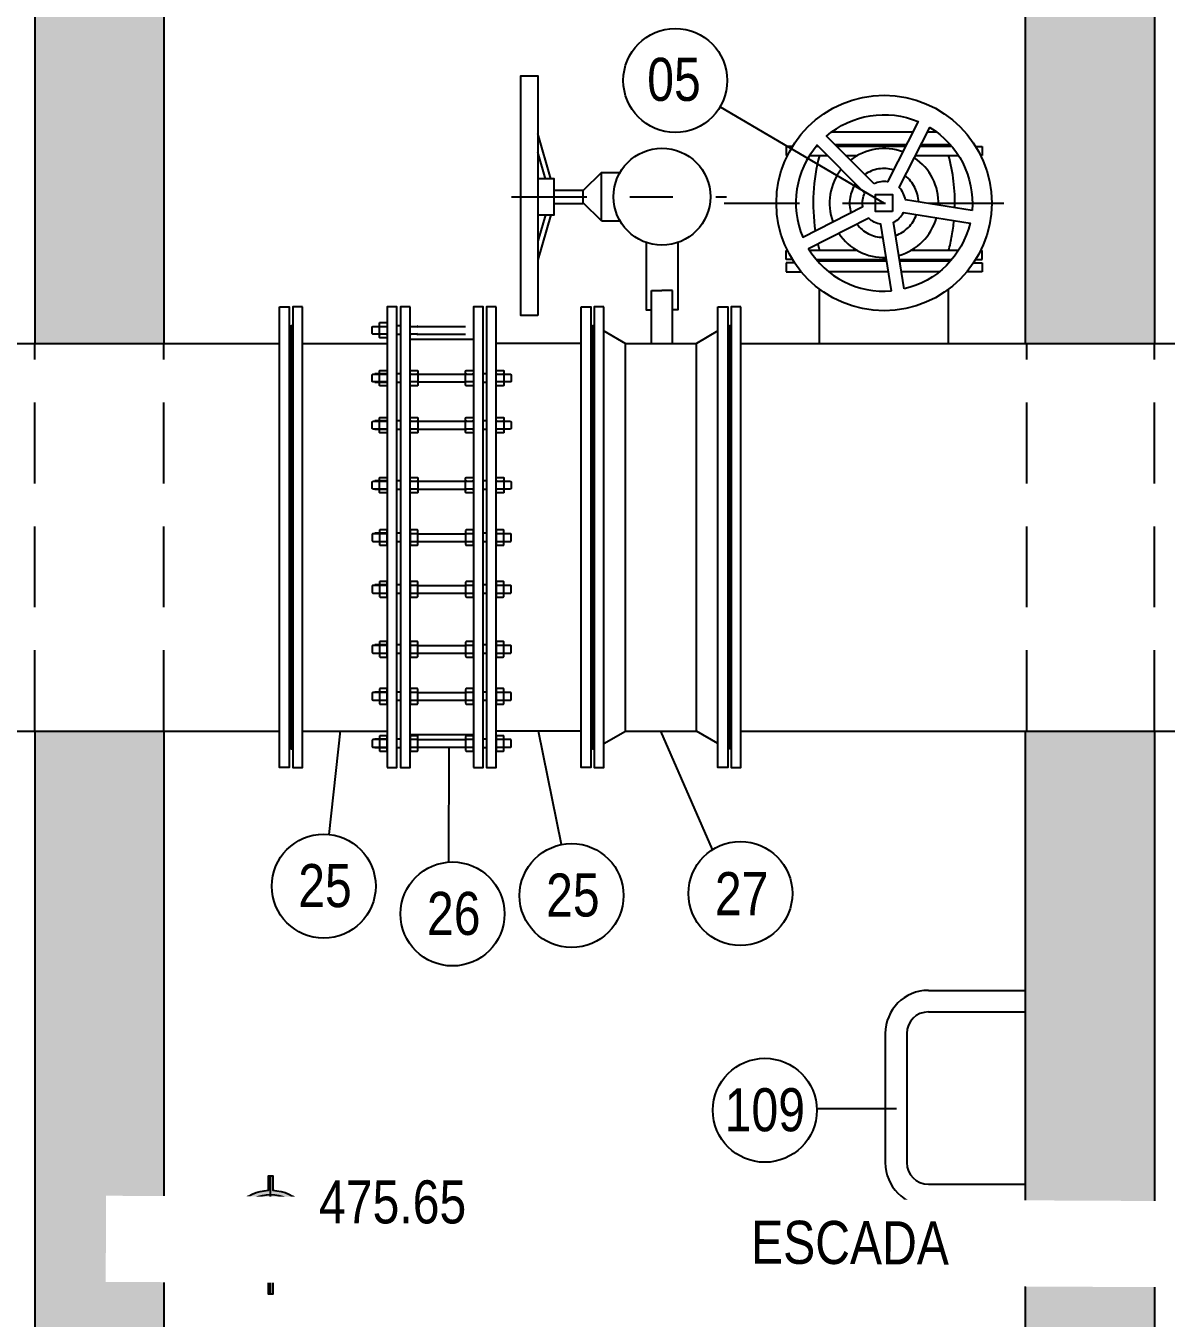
# Model space of a CAD drawing. Header units: feet. Extents: x 0 to 285190, y 0 to 9111369.
# Drawn here: x 285112.217 to 285114.865, y 9111361.401 to 9111364.402 of the extents above; entities that cross this region are included whole.
import ezdxf
from ezdxf.enums import TextEntityAlignment as Align

# ---------------------------------------------------------------- set-up
doc = ezdxf.new("R2010")
doc.units = ezdxf.units.FT
doc.header["$MEASUREMENT"] = 0
doc.linetypes.add('DASHDOT', pattern=[1, 0.5, -0.25, 0, -0.25])
doc.linetypes.add('HIDDEN', pattern=[0.375, 0.25, -0.125])
doc.layers.get('0').update_dxf_attribs({"linetype": 'CONTINUOUS'})
doc.layers.get('DEFPOINTS').update_dxf_attribs({"linetype": 'CONTINUOUS'})
for name, color, linetype in [('01', 1, 'CONTINUOUS'), ('02', 7, 'CONTINUOUS'), ('A-NIVEIS', 1, 'CONTINUOUS'), ('A-TEXTO', 2, 'CONTINUOUS'), ('EIXO', 1, 'DASHDOT'), ('FLANGES', 7, 'CONTINUOUS'), ('H-SA-CONTORNO', 2, 'CONTINUOUS'), ('H-SA-DIM', 1, 'CONTINUOUS'), ('H-SA-ESTRUTURA (CORTE)', 5, 'CONTINUOUS'), ('H-SA-HTC CONCRETO', 253, 'CONTINUOUS'), ('H-SA-TEXTO', 2, 'CONTINUOUS'), ('INDIC', 2, 'CONTINUOUS'), ('Top View-Ferro Fundido - JGS - K7(Esgoto)', 7, 'CONTINUOUS')]:
    doc.layers.add(name, color=color, linetype=linetype)
doc.styles.add('EGC_Arial_2.0mm', font='arial.ttf', dxfattribs={"width": 0.8, "height": 2})
doc.styles.get("Standard").update_dxf_attribs({"font": 'arial.ttf'})
doc.dimstyles.new('Copy of EGC_2.0mm', dxfattribs={"dimtxt": 0.1, "dimasz": 0.04, "dimexe": 0.04, "dimexo": 0.04, "dimgap": 0.04, "dimtad": 1, "dimzin": 1, "dimdsep": 46, "dimtxsty": 'Standard', "dimblk": 'ARCHTICK', "dimcen": 0, "dimclrd": 1, "dimclre": 1, "dimclrt": 2, "dimazin": 0, "dimtfac": 1, "dimtix": 1, "dimtmove": 1, "dimatfit": 3, "dimldrblk": 'NONE', "dimfxl": 0.002, "dimtolj": 1, "dimtzin": 0, "dimlwd": -1, "dimarcsym": 0})

# ---------------------------------------------------------------- blocks, each defined once
blk = doc.blocks.new('_ArchTick')
at = {"color": 0, "linetype": 'ByBlock', "const_width": 0.15}
blk.add_lwpolyline([(-0.5, -0.5), (0.5, 0.5)], dxfattribs=at)
blk = doc.blocks.new('*D1199')
at = {"layer": 'DEFPOINTS', "color": 0, "transparency": 16777216}
for p in [(285114.5393, 9111365.7643), (285115.9853, 9111365.7643), (285115.3507, 9111363.2143)]:
    blk.add_point(p, dxfattribs=at)
at = {"layer": 'H-SA-DIM', "color": 1, "lineweight": -2, "transparency": 16777216}
for p, q in [((285114.5793, 9111365.7643), (285116.0253, 9111365.7643)), ((285115.3907, 9111363.2143), (285116.0253, 9111363.2143))]:
    blk.add_line(p, q, dxfattribs=at)
at = {"layer": 'H-SA-DIM', "color": 1, "transparency": 16777216}
blk.add_line((285115.9853, 9111363.2143), (285115.9853, 9111365.7643), dxfattribs=at)
at = {"layer": 'H-SA-DIM', "color": 1, "transparency": 16777216, "xscale": 0.04, "yscale": 0.04, "zscale": 0.04}
for p, rotation in [((285115.9853, 9111365.7643), 90), ((285115.9853, 9111363.2143), 270)]:
    blk.add_blockref('_ArchTick', p, dxfattribs=dict(at, rotation=rotation))
at = {"layer": 'H-SA-DIM', "color": 2, "transparency": 16777216, "insert": (285115.8942, 9111364.4893), "char_height": 0.1, "attachment_point": 5, "rotation": 90}
blk.add_mtext('\\A1;2.55', dxfattribs=at)
blk = doc.blocks.new('_None')
blk = doc.blocks.new('*D1201')
at = {"layer": 'DEFPOINTS', "color": 0, "transparency": 16777216}
for p in [(285114.5377, 9111367.5141), (285116.2945, 9111367.5141), (285114.5377, 9111358.8142)]:
    blk.add_point(p, dxfattribs=at)
at = {"layer": 'H-SA-DIM', "color": 1, "lineweight": -2, "transparency": 16777216}
for p, q in [((285114.5777, 9111367.5141), (285116.3345, 9111367.5141)), ((285114.5777, 9111358.8142), (285116.3345, 9111358.8142))]:
    blk.add_line(p, q, dxfattribs=at)
at = {"layer": 'H-SA-DIM', "color": 1, "transparency": 16777216}
blk.add_line((285116.2945, 9111358.8142), (285116.2945, 9111367.5141), dxfattribs=at)
at = {"layer": 'H-SA-DIM', "color": 1, "transparency": 16777216, "xscale": 0.04, "yscale": 0.04, "zscale": 0.04}
for p, rotation in [((285116.2945, 9111367.5141), 90), ((285116.2945, 9111358.8142), 270)]:
    blk.add_blockref('_ArchTick', p, dxfattribs=dict(at, rotation=rotation))
at = {"layer": 'H-SA-DIM', "color": 2, "transparency": 16777216, "insert": (285116.2033, 9111362.7304), "char_height": 0.1, "attachment_point": 5, "rotation": 90}
blk.add_mtext('\\A1;8.70', dxfattribs=at)
blk = doc.blocks.new('*U1275')
at = {"true_color": 0xffffff}
h = blk.add_hatch(color=7, dxfattribs=at)
h.dxf.hatch_style = 1
edge = h.paths.add_edge_path()
edge.add_arc((0, 0), 2.075, 92.76231, 177.23769, ccw=False)
edge.add_line((-0.1, 2.073), (-0.1, 2.75))
edge.add_line((-0.1, 2.75), (0.1, 2.75))
edge.add_line((0.1, 2.75), (0.1, 2.073))
edge.add_arc((0, 0), 2.075, 2.76231, 87.23769, ccw=False)
edge.add_line((2.073, 0.1), (9.088, 0.1))
edge.add_line((9.088, 0.1), (9.088, -0.1))
edge.add_line((9.088, -0.1), (2.073, -0.1))
edge.add_arc((0, 0), 2.075, 272.76231, 357.23769, ccw=False)
edge.add_line((0.1, -2.073), (0.1, -2.75))
edge.add_line((0.1, -2.75), (-0.1, -2.75))
edge.add_line((-0.1, -2.75), (-0.1, -2.073))
edge.add_arc((0, 0), 2.075, 182.76231, 267.23769, ccw=False)
edge.add_line((-2.073, -0.1), (-2.75, -0.1))
edge.add_line((-2.75, -0.1), (-2.75, 0.1))
edge.add_line((-2.75, 0.1), (-2.073, 0.1))
for p, q in [((0, -2.75), (0, 2.75)), ((9.088, 0), (-2.75, 0))]:
    blk.add_line(p, q)
at = {"color": 7, "true_color": 0xffffff}
blk.add_lwpolyline([(-2.073, 0.1, -0.386246), (-0.1, 2.073), (-0.1, 2.75), (0.1, 2.75), (0.1, 2.073, -0.386246), (2.073, 0.1), (9.088, 0.1), (9.088, -0.1), (2.073, -0.1, -0.386246), (0.1, -2.073), (0.1, -2.75), (-0.1, -2.75), (-0.1, -2.073, -0.386246), (-2.073, -0.1), (-2.75, -0.1), (-2.75, 0.1)], format="xyb", close=True, dxfattribs=at)
blk.add_circle((0, 0), 1.875)
for points in [[(0, 1.875), (0, 0), (0.583, 1.782), (0.595, 0)], [(0.583, 1.782), (0.595, 0), (1.097, 1.521), (1.096, 0)], [(1.097, 1.521), (1.096, 0), (1.533, 1.079), (1.571, 0)], [(1.533, 1.079), (1.571, 0), (1.786, 0.571), (0, 0)], [(-1.786, -0.571), (0, 0), (-1.796, -0.539), (-1.875, 0)], [(-1.533, -1.079), (-1.571, 0), (-1.786, -0.571), (0, 0)], [(-1.097, -1.521), (-1.096, 0), (-1.533, -1.079), (-1.571, 0)], [(-0.583, -1.782), (-0.595, 0), (-1.097, -1.521), (-1.096, 0)], [(0, -1.875), (0, 0), (-0.583, -1.782), (-0.595, 0)], [(1.786, 0.571), (0, 0), (1.796, 0.539), (1.875, 0)]]:
    blk.add_solid(points)
at = {"layer": 'A-TEXTO', "color": 2, "style": 'EGC_Arial_2.0mm', "width": 0.8}
blk.add_attdef('000.00', text='', height=2, dxfattribs=at).set_placement((9.088, 0.534), align=Align.RIGHT)

msp = doc.modelspace()

# ---------------------------------------------------------------- hatches: boundary and pattern name
at = {"layer": 'H-SA-HTC CONCRETO'}
h = msp.add_hatch(color=256, dxfattribs=at)
h.dxf.hatch_style = 1
h.paths.add_polyline_path([(285112.5377, 9111363.6642), (285112.2377, 9111363.6642), (285112.2377, 9111365.4643), (285112.5377, 9111365.4643)])
h.paths.add_polyline_path([(285114.8377, 9111363.6642), (285114.5377, 9111363.6642), (285114.5377, 9111365.4643), (285114.8377, 9111365.4643)])
h.paths.add_polyline_path([(285114.8413, 9111366.0643), (285114.5406, 9111366.0643), (285114.5377, 9111367.5141), (285112.5377, 9111367.5141), (285112.5377, 9111366.0643), (285112.2377, 9111366.0643), (285112.2377, 9111367.8141), (285114.8377, 9111367.8141)])
h.paths.add_polyline_path([(285114.8377, 9111358.5143), (285112.2377, 9111358.5143), (285112.2377, 9111359.7143), (285112.5377, 9111359.7143), (285112.5377, 9111358.8143), (285114.5377, 9111358.8143), (285114.5413, 9111359.7143), (285114.8413, 9111359.7143)])
h.paths.add_polyline_path([(285114.8377, 9111360.6144), (285114.5377, 9111360.6144), (285114.5377, 9111362.7642), (285114.8377, 9111362.7642)])
h.paths.add_polyline_path([(285112.5377, 9111360.6143), (285112.2377, 9111360.6143), (285112.2377, 9111362.7642), (285112.5377, 9111362.7642)])

# ---------------------------------------------------------------- linework, layer by layer
at = {"layer": '01', "color": 1}
for p, q in [((285113.4364, 9111364.0466), (285113.4055, 9111364.1517)), ((285114.0882, 9111364.1552), (285114.2771, 9111364.1552)), ((285114.3107, 9111364.1552), (285114.3315, 9111364.1552)), ((285113.4235, 9111364.0466), (285113.4055, 9111364.1079)), ((285113.5535, 9111364.0611), (285113.5113, 9111364.0189)), ((285113.5535, 9111363.9486), (285113.5535, 9111364.0611)), ((285113.5113, 9111363.9908), (285113.5113, 9111364.0189)), ((285113.5535, 9111363.9486), (285113.5113, 9111363.9908)), ((285113.4235, 9111363.9631), (285113.4055, 9111363.9018)), ((285113.4364, 9111363.9631), (285113.4055, 9111363.8579))]:
    msp.add_line(p, q, dxfattribs=at)
at = {"layer": '01', "color": 1, "ltscale": 2.5}
for p, q in [((285113.5535, 9111364.0611), (285113.5967, 9111364.0611)), ((285113.4437, 9111364.0203), (285113.5113, 9111364.0203)), ((285113.4437, 9111363.9894), (285113.5113, 9111363.9894)), ((285113.5535, 9111363.9486), (285113.5967, 9111363.9486))]:
    msp.add_line(p, q, dxfattribs=at)
at = {"layer": '01', "color": 1}
for points in [[(285113.4055, 9111363.9631), (285113.4437, 9111363.9631), (285113.4437, 9111364.0466), (285113.4055, 9111364.0466)], [(285113.6572, 9111363.8986), (285113.6572, 9111363.7424), (285113.6697, 9111363.7424)], [(285113.731, 9111363.8986), (285113.731, 9111363.7424), (285113.7185, 9111363.7424)]]:
    msp.add_lwpolyline(points, dxfattribs=at)
at = {"layer": '02', "color": 2, "linetype": 'Continuous'}
for points in [[(285114.1867, 9111364.0346), (285114.0759, 9111364.1454, -0.284894), (285114.2893, 9111364.1792), (285114.2181, 9111364.0396, 0.16324)], [(285114.4141, 9111363.9731), (285114.2593, 9111363.9976, 0.16324), (285114.2449, 9111364.0259), (285114.316, 9111364.1656, -0.284894)], [(285114.2566, 9111363.7907), (285114.2321, 9111363.9455, 0.16324), (285114.2546, 9111363.968), (285114.4094, 9111363.9435, -0.284894)], [(285114.227, 9111363.786), (285114.2025, 9111363.9408, -0.16324), (285114.1741, 9111363.9552), (285114.0345, 9111363.8841, 0.284894)]]:
    msp.add_lwpolyline(points, format="xyb", close=True, dxfattribs=at)
at = {"layer": '02', "color": 2, "linetype": 'Continuous', "ltscale": 0.2}
msp.add_lwpolyline([(285114.1655, 9111364.0134), (285114.0547, 9111364.1242, 0.284894), (285114.0209, 9111363.9108), (285114.1605, 9111363.982, -0.16324)], format="xyb", close=True, dxfattribs=at)
msp.add_lwpolyline([(285114.2293, 9111363.9707), (285114.1903, 9111363.9707), (285114.1903, 9111364.0097), (285114.2293, 9111364.0097)], close=True, dxfattribs=at)
msp.add_circle((285114.2098, 9111363.9902), 0.25, dxfattribs=at)
at = {"layer": 'EIXO', "color": 1, "linetype": 'DASHDOT', "ltscale": 0.35}
for p, q in [((285114.0576, 9111364.1212), (285114.0522, 9111364.1212)), ((285114.2618, 9111364.1252), (285114.0961, 9111364.1252)), ((285114.2598, 9111364.1212), (285114.1001, 9111364.1212)), ((285114.3675, 9111364.1212), (285114.2934, 9111364.1212)), ((285114.3641, 9111364.1252), (285114.2955, 9111364.1252)), ((285114.0372, 9111364.1007), (285114.0781, 9111364.1007)), ((285114.1206, 9111364.1007), (285114.1483, 9111364.1007)), ((285114.283, 9111364.1007), (285114.3825, 9111364.1007)), ((285113.3445, 9111364.0048), (285113.8441, 9111364.0048)), ((285113.8382, 9111363.9902), (285114.5672, 9111363.9902)), ((285114.1483, 9111363.8797), (285114.0372, 9111363.8797)), ((285114.3825, 9111363.8797), (285114.2714, 9111363.8797)), ((285114.0522, 9111363.8592), (285114.2154, 9111363.8592)), ((285114.216, 9111363.8552), (285114.0556, 9111363.8552)), ((285114.2458, 9111363.8592), (285114.3675, 9111363.8592)), ((285114.3641, 9111363.8552), (285114.2464, 9111363.8552)), ((285114.2199, 9111363.8307), (285114.0811, 9111363.8307)), ((285114.3386, 9111363.8307), (285114.2503, 9111363.8307))]:
    msp.add_line(p, q, dxfattribs=at)
at = {"layer": 'EIXO', "color": 1, "linetype": 'DASHDOT'}
for points in [[(285113.9969, 9111364.1212), (285113.9823, 9111364.1212), (285113.9823, 9111364.1007), (285113.9856, 9111364.1007)], [(285114.4228, 9111364.1212), (285114.4373, 9111364.1212), (285114.4373, 9111364.1007), (285114.4341, 9111364.1007)], [(285113.9969, 9111363.8592), (285113.9823, 9111363.8592), (285113.9823, 9111363.8797), (285113.9856, 9111363.8797)], [(285114.4228, 9111363.8592), (285114.4373, 9111363.8592), (285114.4373, 9111363.8797), (285114.4341, 9111363.8797)], [(285114.002, 9111363.8512), (285113.9823, 9111363.8512), (285113.9823, 9111363.8307), (285114.0173, 9111363.8307)], [(285114.4176, 9111363.8512), (285114.4373, 9111363.8512), (285114.4373, 9111363.8307), (285114.4023, 9111363.8307)]]:
    msp.add_lwpolyline(points, dxfattribs=at)
for centre, radius, start, end in [((285114.2098, 9111363.9902), 0.1265, 69.81, 128.19), ((285114.4722, 9111363.9902), 0.4269, 165, 188.6904), ((285114.2098, 9111363.9902), 0.1265, 357.81, 56.19), ((285113.9474, 9111363.9902), 0.4269, 358.5434, 15), ((285114.2098, 9111363.9902), 0.1265, 141.81, 200.19), ((285114.2098, 9111363.9902), 0.08, 73.8069, 124.1931), ((285114.2098, 9111363.9902), 0.08, 1.8069, 52.1931), ((285114.2098, 9111363.9902), 0.08, 145.8069, 196.1931), ((285114.2098, 9111363.9902), 0.08, 289.8069, 340.1931), ((285114.2098, 9111363.9902), 0.08, 217.8069, 268.1931), ((285114.2098, 9111363.9902), 0.1265, 285.81, 344.19), ((285113.9474, 9111363.9902), 0.4269, 345, 354.4977), ((285114.2098, 9111363.9902), 0.1265, 213.81, 272.19), ((285114.4722, 9111363.9902), 0.4269, 192.8842, 195)]:
    msp.add_arc(centre, radius, start, end, dxfattribs=at)
at = {"layer": 'FLANGES', "color": 2}
msp.add_lwpolyline([(285113.4055, 9111363.7288), (285113.3665, 9111363.7288), (285113.3665, 9111364.2857), (285113.4055, 9111364.2857)], close=True, dxfattribs=at)
msp.add_circle((285113.6941, 9111364.0048), 0.1125, dxfattribs=at)
at = {"layer": 'H-SA-CONTORNO', "color": 1, "linetype": 'HIDDEN', "ltscale": 0.75}
for p, q in [((285112.2377, 9111362.7642), (285112.2377, 9111363.6642)), ((285112.5377, 9111362.7642), (285112.5377, 9111363.6642)), ((285114.5413, 9111362.7642), (285114.5413, 9111363.6642)), ((285114.8377, 9111362.7642), (285114.8377, 9111363.6642))]:
    msp.add_line(p, q, dxfattribs=at)
at = {"layer": 'H-SA-ESTRUTURA (CORTE)'}
for p, q in [((285112.2377, 9111365.4643), (285112.2377, 9111363.6642)), ((285114.5377, 9111365.4643), (285114.5377, 9111363.6642)), ((285114.8379, 9111365.4643), (285114.8377, 9111363.6642)), ((285112.2377, 9111362.7642), (285112.2377, 9111360.6143)), ((285112.5377, 9111362.7642), (285112.5377, 9111360.6143)), ((285114.5377, 9111362.7642), (285114.5377, 9111360.6144)), ((285114.8377, 9111362.7642), (285114.8377, 9111360.6144))]:
    msp.add_line(p, q, dxfattribs=at)
msp.add_lwpolyline([(285112.5377, 9111365.4643), (285112.5377, 9111363.6642)], dxfattribs=at)
at = {"layer": 'INDIC', "color": 1, "linetype": 'Continuous'}
for p, q in [((285113.8292, 9111364.2135), (285114.2098, 9111363.9902)), ((285112.921, 9111362.5242), (285112.948, 9111362.7648)), ((285113.4605, 9111362.5005), (285113.4077, 9111362.7642)), ((285113.8116, 9111362.4891), (285113.6917, 9111362.7642)), ((285113.1992, 9111362.4599), (285113.1996, 9111362.7261)), ((285114.0536, 9111361.8877), (285114.2387, 9111361.8877))]:
    msp.add_line(p, q, dxfattribs=at)
for centre in [(285113.725, 9111364.2746), (285112.9087, 9111362.4041), (285113.4842, 9111362.3822), (285113.8762, 9111362.3871), (285113.2077, 9111362.3395), (285113.933, 9111361.8837)]:
    msp.add_circle(centre, 0.1207, dxfattribs=at)
at = {"layer": 'Top View-Ferro Fundido - JGS - K7(Esgoto)', "color": 1, "linetype": 'ByBlock', "lineweight": -2}
for p, q in [((285113.6697, 9111363.787), (285113.6941, 9111363.787)), ((285113.6697, 9111363.6642), (285113.6697, 9111363.787)), ((285113.7185, 9111363.787), (285113.6941, 9111363.787)), ((285113.7185, 9111363.6642), (285113.7185, 9111363.787)), ((285114.0598, 9111363.6642), (285114.0598, 9111363.7902)), ((285114.3598, 9111363.6642), (285114.3598, 9111363.7902)), ((285113.04, 9111363.7038), (285113.0544, 9111363.7038)), ((285113.0867, 9111363.7048), (285113.0787, 9111363.7048)), ((285113.111, 9111363.7038), (285113.1254, 9111363.7038)), ((285113.1272, 9111363.7038), (285113.2382, 9111363.7038)), ((285113.5592, 9111363.6931), (285113.6092, 9111363.6642)), ((285113.8242, 9111363.6931), (285113.7742, 9111363.6642)), ((285111.3327, 9111363.6642), (285112.2377, 9111363.6642)), ((285112.2377, 9111363.6642), (285112.5377, 9111363.6642)), ((285112.5377, 9111363.6642), (285112.8062, 9111363.6642)), ((285112.8592, 9111363.6642), (285113.0562, 9111363.6642)), ((285113.0544, 9111363.6858), (285113.04, 9111363.6858)), ((285113.0867, 9111363.6848), (285113.0787, 9111363.6848)), ((285113.1092, 9111363.6742), (285113.2562, 9111363.6742)), ((285113.1254, 9111363.6858), (285113.111, 9111363.6858)), ((285113.1272, 9111363.6858), (285113.2382, 9111363.6858)), ((285113.5062, 9111363.6642), (285113.3092, 9111363.6642)), ((285113.6092, 9111362.7642), (285113.6092, 9111363.6642)), ((285113.6092, 9111363.6642), (285113.7742, 9111363.6642)), ((285113.7742, 9111362.7642), (285113.7742, 9111363.6642)), ((285113.8772, 9111363.6642), (285115.0941, 9111363.6642)), ((285113.0562, 9111363.5937), (285113.0272, 9111363.5937)), ((285113.0562, 9111363.5737), (285113.0272, 9111363.5737)), ((285113.04, 9111363.5927), (285113.0544, 9111363.5927)), ((285113.0544, 9111363.5747), (285113.04, 9111363.5747)), ((285113.0867, 9111363.5937), (285113.0787, 9111363.5937)), ((285113.0867, 9111363.5737), (285113.0787, 9111363.5737)), ((285113.111, 9111363.5927), (285113.1254, 9111363.5927)), ((285113.1254, 9111363.5747), (285113.111, 9111363.5747)), ((285113.1272, 9111363.5927), (285113.2382, 9111363.5927)), ((285113.1272, 9111363.5747), (285113.2382, 9111363.5747)), ((285113.24, 9111363.5927), (285113.2544, 9111363.5927)), ((285113.2544, 9111363.5747), (285113.24, 9111363.5747)), ((285113.2867, 9111363.5937), (285113.2787, 9111363.5937)), ((285113.2867, 9111363.5737), (285113.2787, 9111363.5737)), ((285113.311, 9111363.5927), (285113.3254, 9111363.5927)), ((285113.3254, 9111363.5747), (285113.311, 9111363.5747)), ((285113.0562, 9111363.4844), (285113.0272, 9111363.4844)), ((285113.04, 9111363.4834), (285113.0544, 9111363.4834)), ((285113.0867, 9111363.4844), (285113.0787, 9111363.4844)), ((285113.111, 9111363.4834), (285113.1254, 9111363.4834)), ((285113.1272, 9111363.4834), (285113.2382, 9111363.4834)), ((285113.24, 9111363.4834), (285113.2544, 9111363.4834)), ((285113.2867, 9111363.4844), (285113.2787, 9111363.4844)), ((285113.311, 9111363.4834), (285113.3254, 9111363.4834)), ((285113.0562, 9111363.4644), (285113.0272, 9111363.4644)), ((285113.0544, 9111363.4654), (285113.04, 9111363.4654)), ((285113.0867, 9111363.4644), (285113.0787, 9111363.4644)), ((285113.1254, 9111363.4654), (285113.111, 9111363.4654)), ((285113.1272, 9111363.4654), (285113.2382, 9111363.4654)), ((285113.2544, 9111363.4654), (285113.24, 9111363.4654)), ((285113.2867, 9111363.4644), (285113.2787, 9111363.4644)), ((285113.3254, 9111363.4654), (285113.311, 9111363.4654)), ((285113.0562, 9111363.3451), (285113.0272, 9111363.3451)), ((285113.04, 9111363.3441), (285113.0544, 9111363.3441)), ((285113.0867, 9111363.3451), (285113.0787, 9111363.3451)), ((285113.111, 9111363.3441), (285113.1254, 9111363.3441)), ((285113.1272, 9111363.3441), (285113.2382, 9111363.3441)), ((285113.24, 9111363.3441), (285113.2544, 9111363.3441)), ((285113.2867, 9111363.3451), (285113.2787, 9111363.3451)), ((285113.311, 9111363.3441), (285113.3254, 9111363.3441)), ((285113.0562, 9111363.3251), (285113.0272, 9111363.3251)), ((285113.0544, 9111363.3261), (285113.04, 9111363.3261)), ((285113.0867, 9111363.3251), (285113.0787, 9111363.3251)), ((285113.1254, 9111363.3261), (285113.111, 9111363.3261)), ((285113.1272, 9111363.3261), (285113.2382, 9111363.3261)), ((285113.2544, 9111363.3261), (285113.24, 9111363.3261)), ((285113.2867, 9111363.3251), (285113.2787, 9111363.3251)), ((285113.3254, 9111363.3261), (285113.311, 9111363.3261)), ((285113.0562, 9111363.2234), (285113.0272, 9111363.2234)), ((285113.0544, 9111363.2224), (285113.04, 9111363.2224)), ((285113.0867, 9111363.2234), (285113.0787, 9111363.2234)), ((285113.1254, 9111363.2224), (285113.111, 9111363.2224)), ((285113.1272, 9111363.2224), (285113.2382, 9111363.2224)), ((285113.2544, 9111363.2224), (285113.24, 9111363.2224)), ((285113.2867, 9111363.2234), (285113.2787, 9111363.2234)), ((285113.3254, 9111363.2224), (285113.311, 9111363.2224)), ((285113.0562, 9111363.2034), (285113.0272, 9111363.2034)), ((285113.04, 9111363.2044), (285113.0544, 9111363.2044)), ((285113.0867, 9111363.2034), (285113.0787, 9111363.2034)), ((285113.111, 9111363.2044), (285113.1254, 9111363.2044)), ((285113.1272, 9111363.2044), (285113.2382, 9111363.2044)), ((285113.24, 9111363.2044), (285113.2544, 9111363.2044)), ((285113.2867, 9111363.2034), (285113.2787, 9111363.2034)), ((285113.311, 9111363.2044), (285113.3254, 9111363.2044)), ((285113.0562, 9111363.1034), (285113.0272, 9111363.1034)), ((285113.0544, 9111363.1024), (285113.04, 9111363.1024)), ((285113.0867, 9111363.1034), (285113.0787, 9111363.1034)), ((285113.1254, 9111363.1024), (285113.111, 9111363.1024)), ((285113.1272, 9111363.1024), (285113.2382, 9111363.1024)), ((285113.2544, 9111363.1024), (285113.24, 9111363.1024)), ((285113.2867, 9111363.1034), (285113.2787, 9111363.1034)), ((285113.3254, 9111363.1024), (285113.311, 9111363.1024)), ((285113.0562, 9111363.0834), (285113.0272, 9111363.0834)), ((285113.04, 9111363.0844), (285113.0544, 9111363.0844)), ((285113.0867, 9111363.0834), (285113.0787, 9111363.0834)), ((285113.111, 9111363.0844), (285113.1254, 9111363.0844)), ((285113.1272, 9111363.0844), (285113.2382, 9111363.0844)), ((285113.24, 9111363.0844), (285113.2544, 9111363.0844)), ((285113.2867, 9111363.0834), (285113.2787, 9111363.0834)), ((285113.311, 9111363.0844), (285113.3254, 9111363.0844)), ((285113.0562, 9111362.9641), (285113.0272, 9111362.9641)), ((285113.0562, 9111362.9441), (285113.0272, 9111362.9441)), ((285113.0544, 9111362.9631), (285113.04, 9111362.9631)), ((285113.04, 9111362.9451), (285113.0544, 9111362.9451)), ((285113.0867, 9111362.9641), (285113.0787, 9111362.9641)), ((285113.0867, 9111362.9441), (285113.0787, 9111362.9441)), ((285113.1254, 9111362.9631), (285113.111, 9111362.9631)), ((285113.111, 9111362.9451), (285113.1254, 9111362.9451)), ((285113.1272, 9111362.9631), (285113.2382, 9111362.9631)), ((285113.1272, 9111362.9451), (285113.2382, 9111362.9451)), ((285113.2544, 9111362.9631), (285113.24, 9111362.9631)), ((285113.24, 9111362.9451), (285113.2544, 9111362.9451)), ((285113.2867, 9111362.9641), (285113.2787, 9111362.9641)), ((285113.2867, 9111362.9441), (285113.2787, 9111362.9441)), ((285113.3254, 9111362.9631), (285113.311, 9111362.9631)), ((285113.311, 9111362.9451), (285113.3254, 9111362.9451)), ((285113.0562, 9111362.8548), (285113.0272, 9111362.8548)), ((285113.0544, 9111362.8538), (285113.04, 9111362.8538)), ((285113.0867, 9111362.8548), (285113.0787, 9111362.8548)), ((285113.1254, 9111362.8538), (285113.111, 9111362.8538)), ((285113.1272, 9111362.8538), (285113.2382, 9111362.8538)), ((285113.2544, 9111362.8538), (285113.24, 9111362.8538)), ((285113.2867, 9111362.8548), (285113.2787, 9111362.8548)), ((285113.3254, 9111362.8538), (285113.311, 9111362.8538)), ((285113.0562, 9111362.8348), (285113.0272, 9111362.8348)), ((285113.04, 9111362.8358), (285113.0544, 9111362.8358)), ((285113.0867, 9111362.8348), (285113.0787, 9111362.8348)), ((285113.111, 9111362.8358), (285113.1254, 9111362.8358)), ((285113.1272, 9111362.8358), (285113.2382, 9111362.8358)), ((285113.24, 9111362.8358), (285113.2544, 9111362.8358)), ((285113.2867, 9111362.8348), (285113.2787, 9111362.8348)), ((285113.311, 9111362.8358), (285113.3254, 9111362.8358)), ((285111.3327, 9111362.7642), (285112.2377, 9111362.7642)), ((285112.2377, 9111362.7642), (285112.5377, 9111362.7642)), ((285112.5377, 9111362.7642), (285112.8062, 9111362.7642)), ((285112.8592, 9111362.7642), (285113.0562, 9111362.7642)), ((285113.5062, 9111362.7642), (285113.3092, 9111362.7642)), ((285113.5592, 9111362.7354), (285113.6092, 9111362.7642)), ((285113.6092, 9111362.7642), (285113.7742, 9111362.7642)), ((285113.8242, 9111362.7354), (285113.7742, 9111362.7642)), ((285113.8772, 9111362.7642), (285115.0941, 9111362.7642, -0.0086)), ((285113.0562, 9111362.7454), (285113.0272, 9111362.7454)), ((285113.0544, 9111362.7444), (285113.04, 9111362.7444)), ((285113.0867, 9111362.7454), (285113.0787, 9111362.7454)), ((285113.1092, 9111362.756), (285113.2562, 9111362.756)), ((285113.1254, 9111362.7444), (285113.111, 9111362.7444)), ((285113.1272, 9111362.7444), (285113.2382, 9111362.7444)), ((285113.2544, 9111362.7444), (285113.24, 9111362.7444)), ((285113.2867, 9111362.7454), (285113.2787, 9111362.7454)), ((285113.3254, 9111362.7444), (285113.311, 9111362.7444)), ((285113.0562, 9111362.7254), (285113.0272, 9111362.7254)), ((285113.04, 9111362.7264), (285113.0544, 9111362.7264)), ((285113.0867, 9111362.7254), (285113.0787, 9111362.7254)), ((285113.111, 9111362.7264), (285113.1254, 9111362.7264)), ((285113.1272, 9111362.7264), (285113.2382, 9111362.7264)), ((285113.24, 9111362.7264), (285113.2544, 9111362.7264)), ((285113.2867, 9111362.7254), (285113.2787, 9111362.7254)), ((285113.311, 9111362.7264), (285113.3254, 9111362.7264)), ((285114.3127, 9111362.1621), (285114.5377, 9111362.1621)), ((285114.3127, 9111362.1121), (285114.5377, 9111362.1121)), ((285114.2127, 9111362.0621), (285114.2127, 9111361.7621)), ((285114.2627, 9111362.0621), (285114.2627, 9111361.7621)), ((285114.3127, 9111361.7121), (285114.5377, 9111361.7121)), ((285114.3127, 9111361.6621), (285114.5377, 9111361.6621))]:
    msp.add_line(p, q, dxfattribs=at)
for points in [[(285112.8062, 9111363.7492), (285112.8287, 9111363.7492), (285112.8287, 9111362.6792), (285112.8062, 9111362.6792)], [(285112.8592, 9111363.7492), (285112.8367, 9111363.7492), (285112.8367, 9111362.6792), (285112.8592, 9111362.6792)], [(285113.0562, 9111362.6792), (285113.0787, 9111362.6792), (285113.0787, 9111363.7492), (285113.0562, 9111363.7492)], [(285113.1092, 9111363.7492), (285113.0867, 9111363.7492), (285113.0867, 9111362.6792), (285113.1092, 9111362.6792)], [(285113.2562, 9111362.6792), (285113.2787, 9111362.6792), (285113.2787, 9111363.7492), (285113.2562, 9111363.7492)], [(285113.3092, 9111363.7492), (285113.2867, 9111363.7492), (285113.2867, 9111362.6792), (285113.3092, 9111362.6792)], [(285113.5062, 9111363.7492), (285113.5287, 9111363.7492), (285113.5287, 9111362.6792), (285113.5062, 9111362.6792)], [(285113.5592, 9111363.7492), (285113.5367, 9111363.7492), (285113.5367, 9111362.6792), (285113.5592, 9111362.6792)], [(285113.8242, 9111363.7494), (285113.8467, 9111363.7494), (285113.8467, 9111362.6794), (285113.8242, 9111362.6794)], [(285113.8772, 9111363.7494), (285113.8547, 9111363.7494), (285113.8547, 9111362.6794), (285113.8772, 9111362.6794)]]:
    msp.add_lwpolyline(points, close=True, dxfattribs=at)
for points in [[(285112.8287, 9111363.7052), (285112.8327, 9111363.7052), (285112.8327, 9111362.7232), (285112.8287, 9111362.7232)], [(285112.8367, 9111363.7052), (285112.8327, 9111363.7052), (285112.8327, 9111362.7232), (285112.8367, 9111362.7232)], [(285113.0382, 9111363.7029), (285113.04, 9111363.7038), (285113.0382, 9111363.7047)], [(285113.0562, 9111363.7047), (285113.0544, 9111363.7038), (285113.0562, 9111363.7029)], [(285113.1092, 9111363.7029), (285113.111, 9111363.7038), (285113.1092, 9111363.7047)], [(285113.1272, 9111363.7047), (285113.1254, 9111363.7038), (285113.1272, 9111363.7029)], [(285113.5287, 9111363.7052), (285113.5327, 9111363.7052), (285113.5327, 9111362.7232), (285113.5287, 9111362.7232)], [(285113.5367, 9111363.7052), (285113.5327, 9111363.7052), (285113.5327, 9111362.7232), (285113.5367, 9111362.7232)], [(285113.8467, 9111363.7054), (285113.8507, 9111363.7054), (285113.8507, 9111362.7234), (285113.8467, 9111362.7234)], [(285113.8547, 9111363.7054), (285113.8507, 9111363.7054), (285113.8507, 9111362.7234), (285113.8547, 9111362.7234)], [(285113.0382, 9111363.6849), (285113.04, 9111363.6858), (285113.0382, 9111363.6867)], [(285113.0562, 9111363.6867), (285113.0544, 9111363.6858), (285113.0562, 9111363.6849)], [(285113.1092, 9111363.6849), (285113.111, 9111363.6858), (285113.1092, 9111363.6867)], [(285113.1272, 9111363.6867), (285113.1254, 9111363.6858), (285113.1272, 9111363.6849)], [(285113.0382, 9111363.5918), (285113.04, 9111363.5927), (285113.0382, 9111363.5936)], [(285113.0382, 9111363.5738), (285113.04, 9111363.5747), (285113.0382, 9111363.5756)], [(285113.0562, 9111363.5936), (285113.0544, 9111363.5927), (285113.0562, 9111363.5918)], [(285113.0562, 9111363.5756), (285113.0544, 9111363.5747), (285113.0562, 9111363.5738)], [(285113.1092, 9111363.5918), (285113.111, 9111363.5927), (285113.1092, 9111363.5936)], [(285113.1092, 9111363.5738), (285113.111, 9111363.5747), (285113.1092, 9111363.5756)], [(285113.1272, 9111363.5936), (285113.1254, 9111363.5927), (285113.1272, 9111363.5918)], [(285113.1272, 9111363.5756), (285113.1254, 9111363.5747), (285113.1272, 9111363.5738)], [(285113.2382, 9111363.5918), (285113.24, 9111363.5927), (285113.2382, 9111363.5936)], [(285113.2382, 9111363.5738), (285113.24, 9111363.5747), (285113.2382, 9111363.5756)], [(285113.2562, 9111363.5936), (285113.2544, 9111363.5927), (285113.2562, 9111363.5918)], [(285113.2562, 9111363.5756), (285113.2544, 9111363.5747), (285113.2562, 9111363.5738)], [(285113.3092, 9111363.5918), (285113.311, 9111363.5927), (285113.3092, 9111363.5936)], [(285113.3092, 9111363.5738), (285113.311, 9111363.5747), (285113.3092, 9111363.5756)], [(285113.3272, 9111363.5936), (285113.3254, 9111363.5927), (285113.3272, 9111363.5918)], [(285113.3272, 9111363.5756), (285113.3254, 9111363.5747), (285113.3272, 9111363.5738)], [(285113.0382, 9111363.4825), (285113.04, 9111363.4834), (285113.0382, 9111363.4843)], [(285113.0562, 9111363.4843), (285113.0544, 9111363.4834), (285113.0562, 9111363.4825)], [(285113.1092, 9111363.4825), (285113.111, 9111363.4834), (285113.1092, 9111363.4843)], [(285113.1272, 9111363.4843), (285113.1254, 9111363.4834), (285113.1272, 9111363.4825)], [(285113.2382, 9111363.4825), (285113.24, 9111363.4834), (285113.2382, 9111363.4843)], [(285113.2562, 9111363.4843), (285113.2544, 9111363.4834), (285113.2562, 9111363.4825)], [(285113.3092, 9111363.4825), (285113.311, 9111363.4834), (285113.3092, 9111363.4843)], [(285113.3272, 9111363.4843), (285113.3254, 9111363.4834), (285113.3272, 9111363.4825)], [(285113.0382, 9111363.4645), (285113.04, 9111363.4654), (285113.0382, 9111363.4663)], [(285113.0562, 9111363.4663), (285113.0544, 9111363.4654), (285113.0562, 9111363.4645)], [(285113.1092, 9111363.4645), (285113.111, 9111363.4654), (285113.1092, 9111363.4663)], [(285113.1272, 9111363.4663), (285113.1254, 9111363.4654), (285113.1272, 9111363.4645)], [(285113.2382, 9111363.4645), (285113.24, 9111363.4654), (285113.2382, 9111363.4663)], [(285113.2562, 9111363.4663), (285113.2544, 9111363.4654), (285113.2562, 9111363.4645)], [(285113.3092, 9111363.4645), (285113.311, 9111363.4654), (285113.3092, 9111363.4663)], [(285113.3272, 9111363.4663), (285113.3254, 9111363.4654), (285113.3272, 9111363.4645)], [(285113.0382, 9111363.3432), (285113.04, 9111363.3441), (285113.0382, 9111363.345)], [(285113.0562, 9111363.345), (285113.0544, 9111363.3441), (285113.0562, 9111363.3432)], [(285113.1092, 9111363.3432), (285113.111, 9111363.3441), (285113.1092, 9111363.345)], [(285113.1272, 9111363.345), (285113.1254, 9111363.3441), (285113.1272, 9111363.3432)], [(285113.2382, 9111363.3432), (285113.24, 9111363.3441), (285113.2382, 9111363.345)], [(285113.2562, 9111363.345), (285113.2544, 9111363.3441), (285113.2562, 9111363.3432)], [(285113.3092, 9111363.3432), (285113.311, 9111363.3441), (285113.3092, 9111363.345)], [(285113.3272, 9111363.345), (285113.3254, 9111363.3441), (285113.3272, 9111363.3432)], [(285113.0382, 9111363.3252), (285113.04, 9111363.3261), (285113.0382, 9111363.327)], [(285113.0562, 9111363.327), (285113.0544, 9111363.3261), (285113.0562, 9111363.3252)], [(285113.1092, 9111363.3252), (285113.111, 9111363.3261), (285113.1092, 9111363.327)], [(285113.1272, 9111363.327), (285113.1254, 9111363.3261), (285113.1272, 9111363.3252)], [(285113.2382, 9111363.3252), (285113.24, 9111363.3261), (285113.2382, 9111363.327)], [(285113.2562, 9111363.327), (285113.2544, 9111363.3261), (285113.2562, 9111363.3252)], [(285113.3092, 9111363.3252), (285113.311, 9111363.3261), (285113.3092, 9111363.327)], [(285113.3272, 9111363.327), (285113.3254, 9111363.3261), (285113.3272, 9111363.3252)], [(285113.0382, 9111363.2233), (285113.04, 9111363.2224), (285113.0382, 9111363.2215)], [(285113.0562, 9111363.2215), (285113.0544, 9111363.2224), (285113.0562, 9111363.2233)], [(285113.1092, 9111363.2233), (285113.111, 9111363.2224), (285113.1092, 9111363.2215)], [(285113.1272, 9111363.2215), (285113.1254, 9111363.2224), (285113.1272, 9111363.2233)], [(285113.2382, 9111363.2233), (285113.24, 9111363.2224), (285113.2382, 9111363.2215)], [(285113.2562, 9111363.2215), (285113.2544, 9111363.2224), (285113.2562, 9111363.2233)], [(285113.3092, 9111363.2233), (285113.311, 9111363.2224), (285113.3092, 9111363.2215)], [(285113.3272, 9111363.2215), (285113.3254, 9111363.2224), (285113.3272, 9111363.2233)], [(285113.0382, 9111363.2053), (285113.04, 9111363.2044), (285113.0382, 9111363.2035)], [(285113.0562, 9111363.2035), (285113.0544, 9111363.2044), (285113.0562, 9111363.2053)], [(285113.1092, 9111363.2053), (285113.111, 9111363.2044), (285113.1092, 9111363.2035)], [(285113.1272, 9111363.2035), (285113.1254, 9111363.2044), (285113.1272, 9111363.2053)], [(285113.2382, 9111363.2053), (285113.24, 9111363.2044), (285113.2382, 9111363.2035)], [(285113.2562, 9111363.2035), (285113.2544, 9111363.2044), (285113.2562, 9111363.2053)], [(285113.3092, 9111363.2053), (285113.311, 9111363.2044), (285113.3092, 9111363.2035)], [(285113.3272, 9111363.2035), (285113.3254, 9111363.2044), (285113.3272, 9111363.2053)], [(285113.0382, 9111363.1033), (285113.04, 9111363.1024), (285113.0382, 9111363.1015)], [(285113.0562, 9111363.1015), (285113.0544, 9111363.1024), (285113.0562, 9111363.1033)], [(285113.1092, 9111363.1033), (285113.111, 9111363.1024), (285113.1092, 9111363.1015)], [(285113.1272, 9111363.1015), (285113.1254, 9111363.1024), (285113.1272, 9111363.1033)], [(285113.2382, 9111363.1033), (285113.24, 9111363.1024), (285113.2382, 9111363.1015)], [(285113.2562, 9111363.1015), (285113.2544, 9111363.1024), (285113.2562, 9111363.1033)], [(285113.3092, 9111363.1033), (285113.311, 9111363.1024), (285113.3092, 9111363.1015)], [(285113.3272, 9111363.1015), (285113.3254, 9111363.1024), (285113.3272, 9111363.1033)], [(285113.0382, 9111363.0853), (285113.04, 9111363.0844), (285113.0382, 9111363.0835)], [(285113.0562, 9111363.0835), (285113.0544, 9111363.0844), (285113.0562, 9111363.0853)], [(285113.1092, 9111363.0853), (285113.111, 9111363.0844), (285113.1092, 9111363.0835)], [(285113.1272, 9111363.0835), (285113.1254, 9111363.0844), (285113.1272, 9111363.0853)], [(285113.2382, 9111363.0853), (285113.24, 9111363.0844), (285113.2382, 9111363.0835)], [(285113.2562, 9111363.0835), (285113.2544, 9111363.0844), (285113.2562, 9111363.0853)], [(285113.3092, 9111363.0853), (285113.311, 9111363.0844), (285113.3092, 9111363.0835)], [(285113.3272, 9111363.0835), (285113.3254, 9111363.0844), (285113.3272, 9111363.0853)], [(285113.0382, 9111362.964), (285113.04, 9111362.9631), (285113.0382, 9111362.9622)], [(285113.0382, 9111362.946), (285113.04, 9111362.9451), (285113.0382, 9111362.9442)], [(285113.0562, 9111362.9622), (285113.0544, 9111362.9631), (285113.0562, 9111362.964)], [(285113.0562, 9111362.9442), (285113.0544, 9111362.9451), (285113.0562, 9111362.946)], [(285113.1092, 9111362.964), (285113.111, 9111362.9631), (285113.1092, 9111362.9622)], [(285113.1092, 9111362.946), (285113.111, 9111362.9451), (285113.1092, 9111362.9442)], [(285113.1272, 9111362.9622), (285113.1254, 9111362.9631), (285113.1272, 9111362.964)], [(285113.1272, 9111362.9442), (285113.1254, 9111362.9451), (285113.1272, 9111362.946)], [(285113.2382, 9111362.964), (285113.24, 9111362.9631), (285113.2382, 9111362.9622)], [(285113.2382, 9111362.946), (285113.24, 9111362.9451), (285113.2382, 9111362.9442)], [(285113.2562, 9111362.9622), (285113.2544, 9111362.9631), (285113.2562, 9111362.964)], [(285113.2562, 9111362.9442), (285113.2544, 9111362.9451), (285113.2562, 9111362.946)], [(285113.3092, 9111362.964), (285113.311, 9111362.9631), (285113.3092, 9111362.9622)], [(285113.3092, 9111362.946), (285113.311, 9111362.9451), (285113.3092, 9111362.9442)], [(285113.3272, 9111362.9622), (285113.3254, 9111362.9631), (285113.3272, 9111362.964)], [(285113.3272, 9111362.9442), (285113.3254, 9111362.9451), (285113.3272, 9111362.946)], [(285113.0382, 9111362.8547), (285113.04, 9111362.8538), (285113.0382, 9111362.8529)], [(285113.0562, 9111362.8529), (285113.0544, 9111362.8538), (285113.0562, 9111362.8547)], [(285113.1092, 9111362.8547), (285113.111, 9111362.8538), (285113.1092, 9111362.8529)], [(285113.1272, 9111362.8529), (285113.1254, 9111362.8538), (285113.1272, 9111362.8547)], [(285113.2382, 9111362.8547), (285113.24, 9111362.8538), (285113.2382, 9111362.8529)], [(285113.2562, 9111362.8529), (285113.2544, 9111362.8538), (285113.2562, 9111362.8547)], [(285113.3092, 9111362.8547), (285113.311, 9111362.8538), (285113.3092, 9111362.8529)], [(285113.3272, 9111362.8529), (285113.3254, 9111362.8538), (285113.3272, 9111362.8547)], [(285113.0382, 9111362.8367), (285113.04, 9111362.8358), (285113.0382, 9111362.8349)], [(285113.0562, 9111362.8349), (285113.0544, 9111362.8358), (285113.0562, 9111362.8367)], [(285113.1092, 9111362.8367), (285113.111, 9111362.8358), (285113.1092, 9111362.8349)], [(285113.1272, 9111362.8349), (285113.1254, 9111362.8358), (285113.1272, 9111362.8367)], [(285113.2382, 9111362.8367), (285113.24, 9111362.8358), (285113.2382, 9111362.8349)], [(285113.2562, 9111362.8349), (285113.2544, 9111362.8358), (285113.2562, 9111362.8367)], [(285113.3092, 9111362.8367), (285113.311, 9111362.8358), (285113.3092, 9111362.8349)], [(285113.3272, 9111362.8349), (285113.3254, 9111362.8358), (285113.3272, 9111362.8367)], [(285113.0382, 9111362.7453), (285113.04, 9111362.7444), (285113.0382, 9111362.7435)], [(285113.0562, 9111362.7435), (285113.0544, 9111362.7444), (285113.0562, 9111362.7453)], [(285113.1092, 9111362.7453), (285113.111, 9111362.7444), (285113.1092, 9111362.7435)], [(285113.1272, 9111362.7435), (285113.1254, 9111362.7444), (285113.1272, 9111362.7453)], [(285113.2382, 9111362.7453), (285113.24, 9111362.7444), (285113.2382, 9111362.7435)], [(285113.2562, 9111362.7435), (285113.2544, 9111362.7444), (285113.2562, 9111362.7453)], [(285113.3092, 9111362.7453), (285113.311, 9111362.7444), (285113.3092, 9111362.7435)], [(285113.3272, 9111362.7435), (285113.3254, 9111362.7444), (285113.3272, 9111362.7453)], [(285113.0382, 9111362.7273), (285113.04, 9111362.7264), (285113.0382, 9111362.7255)], [(285113.0562, 9111362.7255), (285113.0544, 9111362.7264), (285113.0562, 9111362.7273)], [(285113.1092, 9111362.7273), (285113.111, 9111362.7264), (285113.1092, 9111362.7255)], [(285113.1272, 9111362.7255), (285113.1254, 9111362.7264), (285113.1272, 9111362.7273)], [(285113.2382, 9111362.7273), (285113.24, 9111362.7264), (285113.2382, 9111362.7255)], [(285113.2562, 9111362.7255), (285113.2544, 9111362.7264), (285113.2562, 9111362.7273)], [(285113.3092, 9111362.7273), (285113.311, 9111362.7264), (285113.3092, 9111362.7255)], [(285113.3272, 9111362.7255), (285113.3254, 9111362.7264), (285113.3272, 9111362.7273)]]:
    msp.add_lwpolyline(points, dxfattribs=at)
for points in [[(285113.0382, 9111363.6858), (285113.0232, 9111363.6858, -0.414214), (285113.0214, 9111363.6876), (285113.0214, 9111363.702, -0.414214), (285113.0232, 9111363.7038), (285113.0382, 9111363.7038)], [(285113.0382, 9111363.5747), (285113.0232, 9111363.5747, -0.414214), (285113.0214, 9111363.5765), (285113.0214, 9111363.5909, -0.414214), (285113.0232, 9111363.5927), (285113.0382, 9111363.5927)], [(285113.3272, 9111363.5927), (285113.3421, 9111363.5927, -0.414214), (285113.3439, 9111363.5909), (285113.3439, 9111363.5765, -0.414214), (285113.3421, 9111363.5747), (285113.3272, 9111363.5747)], [(285113.0382, 9111363.4654), (285113.0232, 9111363.4654, -0.414214), (285113.0214, 9111363.4672), (285113.0214, 9111363.4816, -0.414214), (285113.0232, 9111363.4834), (285113.0382, 9111363.4834)], [(285113.3272, 9111363.4834), (285113.3421, 9111363.4834, -0.414214), (285113.3439, 9111363.4816), (285113.3439, 9111363.4672, -0.414214), (285113.3421, 9111363.4654), (285113.3272, 9111363.4654)], [(285113.0382, 9111363.3261), (285113.0232, 9111363.3261, -0.414214), (285113.0214, 9111363.3279), (285113.0214, 9111363.3423, -0.414214), (285113.0232, 9111363.3441), (285113.0382, 9111363.3441)], [(285113.3272, 9111363.3441), (285113.3421, 9111363.3441, -0.414214), (285113.3439, 9111363.3423), (285113.3439, 9111363.3279, -0.414214), (285113.3421, 9111363.3261), (285113.3272, 9111363.3261)], [(285113.0382, 9111363.2224), (285113.0232, 9111363.2224, 0.414214), (285113.0214, 9111363.2206), (285113.0214, 9111363.2062, 0.414214), (285113.0232, 9111363.2044), (285113.0382, 9111363.2044)], [(285113.3272, 9111363.2044), (285113.3421, 9111363.2044, 0.414214), (285113.3439, 9111363.2062), (285113.3439, 9111363.2206, 0.414214), (285113.3421, 9111363.2224), (285113.3272, 9111363.2224)], [(285113.0382, 9111363.1024), (285113.0232, 9111363.1024, 0.414214), (285113.0214, 9111363.1006), (285113.0214, 9111363.0862, 0.414214), (285113.0232, 9111363.0844), (285113.0382, 9111363.0844)], [(285113.3272, 9111363.0844), (285113.3421, 9111363.0844, 0.414214), (285113.3439, 9111363.0862), (285113.3439, 9111363.1006, 0.414214), (285113.3421, 9111363.1024), (285113.3272, 9111363.1024)], [(285113.0382, 9111362.9631), (285113.0232, 9111362.9631, 0.414214), (285113.0214, 9111362.9613), (285113.0214, 9111362.9469, 0.414214), (285113.0232, 9111362.9451), (285113.0382, 9111362.9451)], [(285113.3272, 9111362.9451), (285113.3421, 9111362.9451, 0.414214), (285113.3439, 9111362.9469), (285113.3439, 9111362.9613, 0.414214), (285113.3421, 9111362.9631), (285113.3272, 9111362.9631)], [(285113.0382, 9111362.8538), (285113.0232, 9111362.8538, 0.414214), (285113.0214, 9111362.852), (285113.0214, 9111362.8376, 0.414214), (285113.0232, 9111362.8358), (285113.0382, 9111362.8358)], [(285113.3272, 9111362.8358), (285113.3421, 9111362.8358, 0.414214), (285113.3439, 9111362.8376), (285113.3439, 9111362.852, 0.414214), (285113.3421, 9111362.8538), (285113.3272, 9111362.8538)], [(285113.0382, 9111362.7444), (285113.0232, 9111362.7444, 0.414214), (285113.0214, 9111362.7426), (285113.0214, 9111362.7282, 0.414214), (285113.0232, 9111362.7264), (285113.0382, 9111362.7264)], [(285113.3272, 9111362.7264), (285113.3421, 9111362.7264, 0.414214), (285113.3439, 9111362.7282), (285113.3439, 9111362.7426, 0.414214), (285113.3421, 9111362.7444), (285113.3272, 9111362.7444)]]:
    msp.add_lwpolyline(points, format="xyb", dxfattribs=at)
for points in [[(285113.0562, 9111363.6786, -0.414214), (285113.0544, 9111363.6768), (285113.04, 9111363.6768, -0.414214), (285113.0382, 9111363.6786), (285113.0382, 9111363.711, -0.414214), (285113.04, 9111363.7128), (285113.0544, 9111363.7128, -0.414214), (285113.0562, 9111363.711)], [(285113.0562, 9111363.5675, -0.414214), (285113.0544, 9111363.5657), (285113.04, 9111363.5657, -0.414214), (285113.0382, 9111363.5675), (285113.0382, 9111363.5999, -0.414214), (285113.04, 9111363.6017), (285113.0544, 9111363.6017, -0.414214), (285113.0562, 9111363.5999)], [(285113.1272, 9111363.5675, -0.414214), (285113.1254, 9111363.5657), (285113.111, 9111363.5657, -0.414214), (285113.1092, 9111363.5675), (285113.1092, 9111363.5999, -0.414214), (285113.111, 9111363.6017), (285113.1254, 9111363.6017, -0.414214), (285113.1272, 9111363.5999)], [(285113.2562, 9111363.5675, -0.414214), (285113.2544, 9111363.5657), (285113.24, 9111363.5657, -0.414214), (285113.2382, 9111363.5675), (285113.2382, 9111363.5999, -0.414214), (285113.24, 9111363.6017), (285113.2544, 9111363.6017, -0.414214), (285113.2562, 9111363.5999)], [(285113.3092, 9111363.5999, -0.414214), (285113.311, 9111363.6017), (285113.3254, 9111363.6017, -0.414214), (285113.3272, 9111363.5999), (285113.3272, 9111363.5675, -0.414214), (285113.3254, 9111363.5657), (285113.311, 9111363.5657, -0.414214), (285113.3092, 9111363.5675)], [(285113.0562, 9111363.4582, -0.414214), (285113.0544, 9111363.4564), (285113.04, 9111363.4564, -0.414214), (285113.0382, 9111363.4582), (285113.0382, 9111363.4906, -0.414214), (285113.04, 9111363.4924), (285113.0544, 9111363.4924, -0.414214), (285113.0562, 9111363.4906)], [(285113.1272, 9111363.4582, -0.414214), (285113.1254, 9111363.4564), (285113.111, 9111363.4564, -0.414214), (285113.1092, 9111363.4582), (285113.1092, 9111363.4906, -0.414214), (285113.111, 9111363.4924), (285113.1254, 9111363.4924, -0.414214), (285113.1272, 9111363.4906)], [(285113.2562, 9111363.4582, -0.414214), (285113.2544, 9111363.4564), (285113.24, 9111363.4564, -0.414214), (285113.2382, 9111363.4582), (285113.2382, 9111363.4906, -0.414214), (285113.24, 9111363.4924), (285113.2544, 9111363.4924, -0.414214), (285113.2562, 9111363.4906)], [(285113.3092, 9111363.4906, -0.414214), (285113.311, 9111363.4924), (285113.3254, 9111363.4924, -0.414214), (285113.3272, 9111363.4906), (285113.3272, 9111363.4582, -0.414214), (285113.3254, 9111363.4564), (285113.311, 9111363.4564, -0.414214), (285113.3092, 9111363.4582)], [(285113.0562, 9111363.3189, -0.414214), (285113.0544, 9111363.3171), (285113.04, 9111363.3171, -0.414214), (285113.0382, 9111363.3189), (285113.0382, 9111363.3513, -0.414214), (285113.04, 9111363.3531), (285113.0544, 9111363.3531, -0.414214), (285113.0562, 9111363.3513)], [(285113.1272, 9111363.3189, -0.414214), (285113.1254, 9111363.3171), (285113.111, 9111363.3171, -0.414214), (285113.1092, 9111363.3189), (285113.1092, 9111363.3513, -0.414214), (285113.111, 9111363.3531), (285113.1254, 9111363.3531, -0.414214), (285113.1272, 9111363.3513)], [(285113.2562, 9111363.3189, -0.414214), (285113.2544, 9111363.3171), (285113.24, 9111363.3171, -0.414214), (285113.2382, 9111363.3189), (285113.2382, 9111363.3513, -0.414214), (285113.24, 9111363.3531), (285113.2544, 9111363.3531, -0.414214), (285113.2562, 9111363.3513)], [(285113.3092, 9111363.3513, -0.414214), (285113.311, 9111363.3531), (285113.3254, 9111363.3531, -0.414214), (285113.3272, 9111363.3513), (285113.3272, 9111363.3189, -0.414214), (285113.3254, 9111363.3171), (285113.311, 9111363.3171, -0.414214), (285113.3092, 9111363.3189)], [(285113.0562, 9111363.2296, 0.414214), (285113.0544, 9111363.2314), (285113.04, 9111363.2314, 0.414214), (285113.0382, 9111363.2296), (285113.0382, 9111363.1972, 0.414214), (285113.04, 9111363.1954), (285113.0544, 9111363.1954, 0.414214), (285113.0562, 9111363.1972)], [(285113.1272, 9111363.2296, 0.414214), (285113.1254, 9111363.2314), (285113.111, 9111363.2314, 0.414214), (285113.1092, 9111363.2296), (285113.1092, 9111363.1972, 0.414214), (285113.111, 9111363.1954), (285113.1254, 9111363.1954, 0.414214), (285113.1272, 9111363.1972)], [(285113.2562, 9111363.2296, 0.414214), (285113.2544, 9111363.2314), (285113.24, 9111363.2314, 0.414214), (285113.2382, 9111363.2296), (285113.2382, 9111363.1972, 0.414214), (285113.24, 9111363.1954), (285113.2544, 9111363.1954, 0.414214), (285113.2562, 9111363.1972)], [(285113.3092, 9111363.1972, 0.414214), (285113.311, 9111363.1954), (285113.3254, 9111363.1954, 0.414214), (285113.3272, 9111363.1972), (285113.3272, 9111363.2296, 0.414214), (285113.3254, 9111363.2314), (285113.311, 9111363.2314, 0.414214), (285113.3092, 9111363.2296)], [(285113.0562, 9111363.1096, 0.414214), (285113.0544, 9111363.1114), (285113.04, 9111363.1114, 0.414214), (285113.0382, 9111363.1096), (285113.0382, 9111363.0772, 0.414214), (285113.04, 9111363.0754), (285113.0544, 9111363.0754, 0.414214), (285113.0562, 9111363.0772)], [(285113.1272, 9111363.1096, 0.414214), (285113.1254, 9111363.1114), (285113.111, 9111363.1114, 0.414214), (285113.1092, 9111363.1096), (285113.1092, 9111363.0772, 0.414214), (285113.111, 9111363.0754), (285113.1254, 9111363.0754, 0.414214), (285113.1272, 9111363.0772)], [(285113.2562, 9111363.1096, 0.414214), (285113.2544, 9111363.1114), (285113.24, 9111363.1114, 0.414214), (285113.2382, 9111363.1096), (285113.2382, 9111363.0772, 0.414214), (285113.24, 9111363.0754), (285113.2544, 9111363.0754, 0.414214), (285113.2562, 9111363.0772)], [(285113.3092, 9111363.0772, 0.414214), (285113.311, 9111363.0754), (285113.3254, 9111363.0754, 0.414214), (285113.3272, 9111363.0772), (285113.3272, 9111363.1096, 0.414214), (285113.3254, 9111363.1114), (285113.311, 9111363.1114, 0.414214), (285113.3092, 9111363.1096)], [(285113.0562, 9111362.9703, 0.414214), (285113.0544, 9111362.9721), (285113.04, 9111362.9721, 0.414214), (285113.0382, 9111362.9703), (285113.0382, 9111362.9379, 0.414214), (285113.04, 9111362.9361), (285113.0544, 9111362.9361, 0.414214), (285113.0562, 9111362.9379)], [(285113.1272, 9111362.9703, 0.414214), (285113.1254, 9111362.9721), (285113.111, 9111362.9721, 0.414214), (285113.1092, 9111362.9703), (285113.1092, 9111362.9379, 0.414214), (285113.111, 9111362.9361), (285113.1254, 9111362.9361, 0.414214), (285113.1272, 9111362.9379)], [(285113.2562, 9111362.9703, 0.414214), (285113.2544, 9111362.9721), (285113.24, 9111362.9721, 0.414214), (285113.2382, 9111362.9703), (285113.2382, 9111362.9379, 0.414214), (285113.24, 9111362.9361), (285113.2544, 9111362.9361, 0.414214), (285113.2562, 9111362.9379)], [(285113.3092, 9111362.9379, 0.414214), (285113.311, 9111362.9361), (285113.3254, 9111362.9361, 0.414214), (285113.3272, 9111362.9379), (285113.3272, 9111362.9703, 0.414214), (285113.3254, 9111362.9721), (285113.311, 9111362.9721, 0.414214), (285113.3092, 9111362.9703)], [(285113.0562, 9111362.861, 0.414214), (285113.0544, 9111362.8628), (285113.04, 9111362.8628, 0.414214), (285113.0382, 9111362.861), (285113.0382, 9111362.8286, 0.414214), (285113.04, 9111362.8268), (285113.0544, 9111362.8268, 0.414214), (285113.0562, 9111362.8286)], [(285113.1272, 9111362.861, 0.414214), (285113.1254, 9111362.8628), (285113.111, 9111362.8628, 0.414214), (285113.1092, 9111362.861), (285113.1092, 9111362.8286, 0.414214), (285113.111, 9111362.8268), (285113.1254, 9111362.8268, 0.414214), (285113.1272, 9111362.8286)], [(285113.2562, 9111362.861, 0.414214), (285113.2544, 9111362.8628), (285113.24, 9111362.8628, 0.414214), (285113.2382, 9111362.861), (285113.2382, 9111362.8286, 0.414214), (285113.24, 9111362.8268), (285113.2544, 9111362.8268, 0.414214), (285113.2562, 9111362.8286)], [(285113.3092, 9111362.8286, 0.414214), (285113.311, 9111362.8268), (285113.3254, 9111362.8268, 0.414214), (285113.3272, 9111362.8286), (285113.3272, 9111362.861, 0.414214), (285113.3254, 9111362.8628), (285113.311, 9111362.8628, 0.414214), (285113.3092, 9111362.861)], [(285113.0562, 9111362.7516, 0.414214), (285113.0544, 9111362.7534), (285113.04, 9111362.7534, 0.414214), (285113.0382, 9111362.7516), (285113.0382, 9111362.7192, 0.414214), (285113.04, 9111362.7174), (285113.0544, 9111362.7174, 0.414214), (285113.0562, 9111362.7192)], [(285113.1272, 9111362.7516, 0.414214), (285113.1254, 9111362.7534), (285113.111, 9111362.7534, 0.414214), (285113.1092, 9111362.7516), (285113.1092, 9111362.7192, 0.414214), (285113.111, 9111362.7174), (285113.1254, 9111362.7174, 0.414214), (285113.1272, 9111362.7192)], [(285113.2562, 9111362.7516, 0.414214), (285113.2544, 9111362.7534), (285113.24, 9111362.7534, 0.414214), (285113.2382, 9111362.7516), (285113.2382, 9111362.7192, 0.414214), (285113.24, 9111362.7174), (285113.2544, 9111362.7174, 0.414214), (285113.2562, 9111362.7192)], [(285113.3092, 9111362.7192, 0.414214), (285113.311, 9111362.7174), (285113.3254, 9111362.7174, 0.414214), (285113.3272, 9111362.7192), (285113.3272, 9111362.7516, 0.414214), (285113.3254, 9111362.7534), (285113.311, 9111362.7534, 0.414214), (285113.3092, 9111362.7516)]]:
    msp.add_lwpolyline(points, format="xyb", close=True, dxfattribs=at)
for centre, radius, start, end in [((285114.3127, 9111362.0621), 0.1, 90, 180), ((285114.3127, 9111362.0621), 0.05, 90, 180), ((285114.3127, 9111361.7621), 0.1, 180, 270), ((285114.3127, 9111361.7621), 0.05, 180, 270)]:
    msp.add_arc(centre, radius, start, end, dxfattribs=at)

# ---------------------------------------------------------------- block references
at = {"layer": 'A-NIVEIS', "xscale": 0.05, "yscale": 0.05, "zscale": 0.05}
msp.add_blockref('*U1275', (285112.7852, 9111361.5943), dxfattribs=at).add_auto_attribs({'000.00': '475.65'})

# ---------------------------------------------------------------- texts
at = {"layer": 'INDIC', "color": 2, "style": 'EGC_Arial_2.0mm', "width": 0.8}
for s, p in [('05', (285113.722, 9111364.2773)), ('25', (285112.9116, 9111362.4054)), ('25', (285113.4872, 9111362.3835)), ('27', (285113.8791, 9111362.3867)), ('26', (285113.2106, 9111362.3408)), ('109', (285113.933, 9111361.885))]:
    msp.add_text(s, height=0.1, dxfattribs=at).set_placement(p, align=Align.MIDDLE_CENTER)

# ---------------------------------------------------------------- dimensions: what is measured, and where the dimension line sits
at = {"layer": 'H-SA-DIM'}
dim = msp.add_linear_dim(base=(285116.2945, 9111367.5141), p1=(285114.5377, 9111358.8142), p2=(285114.5377, 9111367.5141), angle=270, dimstyle='Copy of EGC_2.0mm', dxfattribs=at)
dim.commit()
dim.dimension.update_dxf_attribs({"geometry": '*D1201', "text_midpoint": (285116.2944, 9111362.7304), "dimtype": 160})
dim = msp.add_linear_dim(base=(285115.9853, 9111365.7643), p1=(285115.3507, 9111363.2143), p2=(285114.5393, 9111365.7643), angle=270, dimstyle='Copy of EGC_2.0mm', dxfattribs=at)
dim.commit()
dim.dimension.update_dxf_attribs({"geometry": '*D1199', "text_midpoint": (285115.8942, 9111364.4893)})

# ---------------------------------------------------------------- next in the draw order: texts
at = {"layer": 'H-SA-TEXTO', "color": 2, "insert": (285114.1305, 9111361.5252), "char_height": 0.1, "width": 3.355817, "attachment_point": 8, "rotation": 359.7131, "style": 'EGC_Arial_2.0mm', "bg_fill": 2}
msp.add_mtext('ESCADA', dxfattribs=at)

doc.saveas('drawing.dxf')
